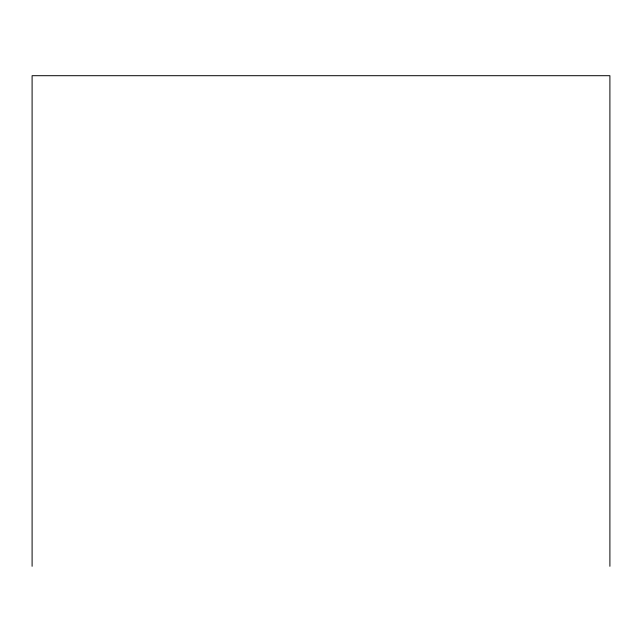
<?xml version="1.0" encoding="UTF-8"?>
<svg xmlns="http://www.w3.org/2000/svg" width="642" height="642" viewBox="0 0 642 642"><rect width="100%" height="100%" fill="white"/><g stroke="black" fill="none" stroke-linecap="round" stroke-linejoin="round"><path stroke-width="0.96" d="M609.9 566.3L609.9 75.7L32.1 75.7L32.1 566.3"/></g></svg>
